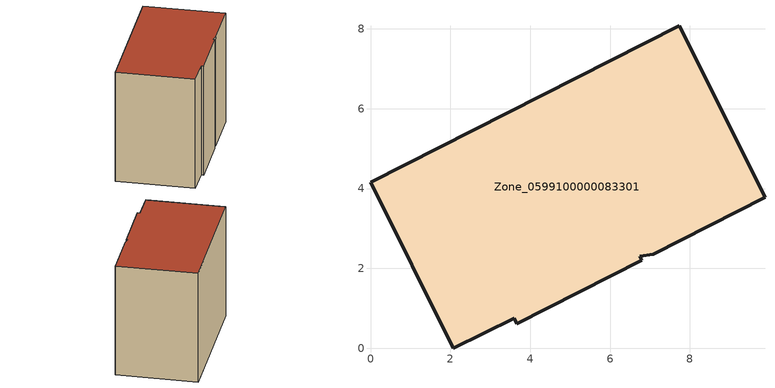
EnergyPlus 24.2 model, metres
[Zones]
Zone_0599100000083301
 floor ground (C_G): 6.79,2.21 3.67,0.62 3.6,0.76 2.07,0 0,4.16 7.74,8.08 9.88,3.78 7.08,2.36 6.74,2.3 z0
 wall outside (C_F): 7.74,8.08 0,4.16 2.07,0 3.6,0.76 3.67,0.62 6.79,2.21 6.74,2.3 7.08,2.36 9.88,3.78 7.74,8.08 z0:6.91
 roof outside (C_R): 3.67,0.62 6.79,2.21 6.74,2.3 7.08,2.36 9.88,3.78 7.74,8.08 0,4.16 2.07,0 3.6,0.76 z6.91
[BUILDING]
Pand.0599100000083301: North Axis=0; Terrain=City; Loads Convergence Tolerance Value=0.04; Temperature Convergence Tolerance Value=0.4; Solar Distribution=FullExterior; Maximum Number of Warmup Days=25; Minimum Number of Warmup Days=1
[Site:Location]
Rotterdam.The.Hague.AP_ZH_NLD Design_Conditions: Latitude=51.96; Longitude=4.45; Time Zone=1; Elevation=-4.5
[SITE:GROUNDTEMPERATURE:BUILDINGSURFACE]
18, 18, 18, 18, 18, 18, 18, 18, 18, 18, 18, 18
[MATERIAL] Thermal Absorptance=0.9; Solar Absorptance=0.7; Visible Absorptance=0.7
Name | Roughness | Thickness | Conductivity | Density | Specific Heat
G.TC.1946 | MediumSmooth | 0.15 | 1 | 540 | 1210
F.TC.1946 | Rough | 0.3 | 0.857143 | 1920 | 840
R.TC.1946 | MediumRough | 0.2 | 0.909091 | 1500 | 1000
[CONSTRUCTION]
C_G: G.TC.1946
C_F: F.TC.1946
C_R: R.TC.1946
[ZONE]
Zone_0599100000083301: Type=1; Multiplier=1; Ceiling Height=Autocalculate; Volume=Autocalculate; Floor Area=autocalculate; Part of Total Floor Area=Yes
[ZONEINFILTRATION:DESIGNFLOWRATE]
Infil_Zone_0599100000083301: Zone or ZoneList or Space or SpaceList=Zone_0599100000083301; Schedule=AlwaysOn; Design Flow Rate Calculation Method=Flow/Area; Flow Rate per Floor Area=0.003; Constant Term Coefficient=1; Temperature Term Coefficient=0; Velocity Term Coefficient=0; Velocity Squared Term Coefficient=0
[HVACTEMPLATE:ZONE:IDEALLOADSAIRSYSTEM]
Zone_0599100000083301: Maximum Heating Supply Air Temperature=50; Minimum Cooling Supply Air Temperature=13; Maximum Heating Supply Air Humidity Ratio=0.0156; Minimum Cooling Supply Air Humidity Ratio=0.0077; Heating Limit=NoLimit; Cooling Limit=NoLimit; Dehumidification Control Type=ConstantSensibleHeatRatio; Cooling Sensible Heat Ratio=0.7; Dehumidification Setpoint=60; Humidification Control Type=None; Humidification Setpoint=30; Outdoor Air Method=None; Outdoor Air Flow Rate per Person=0.00944; Outdoor Air Flow Rate per Zone Floor Area=0; Outdoor Air Flow Rate per Zone=0; Demand Controlled Ventilation Type=None; Outdoor Air Economizer Type=NoEconomizer; Heat Recovery Type=None; Sensible Heat Recovery Effectiveness=0.7; Latent Heat Recovery Effectiveness=0.65
[ZONECONTROL:THERMOSTAT]
ThermostatControl_Zone_0599100000083301: Zone or ZoneList=Zone_0599100000083301; Control Type Schedule=DualSetpointControlType; Control 1=Thermostat_Zone_0599100000083301; Temperature Difference Between Cutout And Setpoint=0
[THERMOSTATSETPOINT:DUALSETPOINT]
Thermostat_Zone_0599100000083301: Heating Setpoint Temperature Schedule=HeatingSetpoint_Zone_0599100000083301; Cooling Setpoint Temperature Schedule=CoolingSetpoint_Zone_0599100000083301
[SCHEDULE:COMPACT]
HeatingSetpoint_Zone_0599100000083301: Through: 12/31, For: AllDays, Until: 24:00, 21
CoolingSetpoint_Zone_0599100000083301: Through: 12/31, For: AllDays, Until: 24:00, 24
DualSetpointControlType: Through: 12/31, For: AllDays, Until: 24:00, 4
AlwaysOn: Through: 12/31, For: AllDays, Until: 24:00, 1
